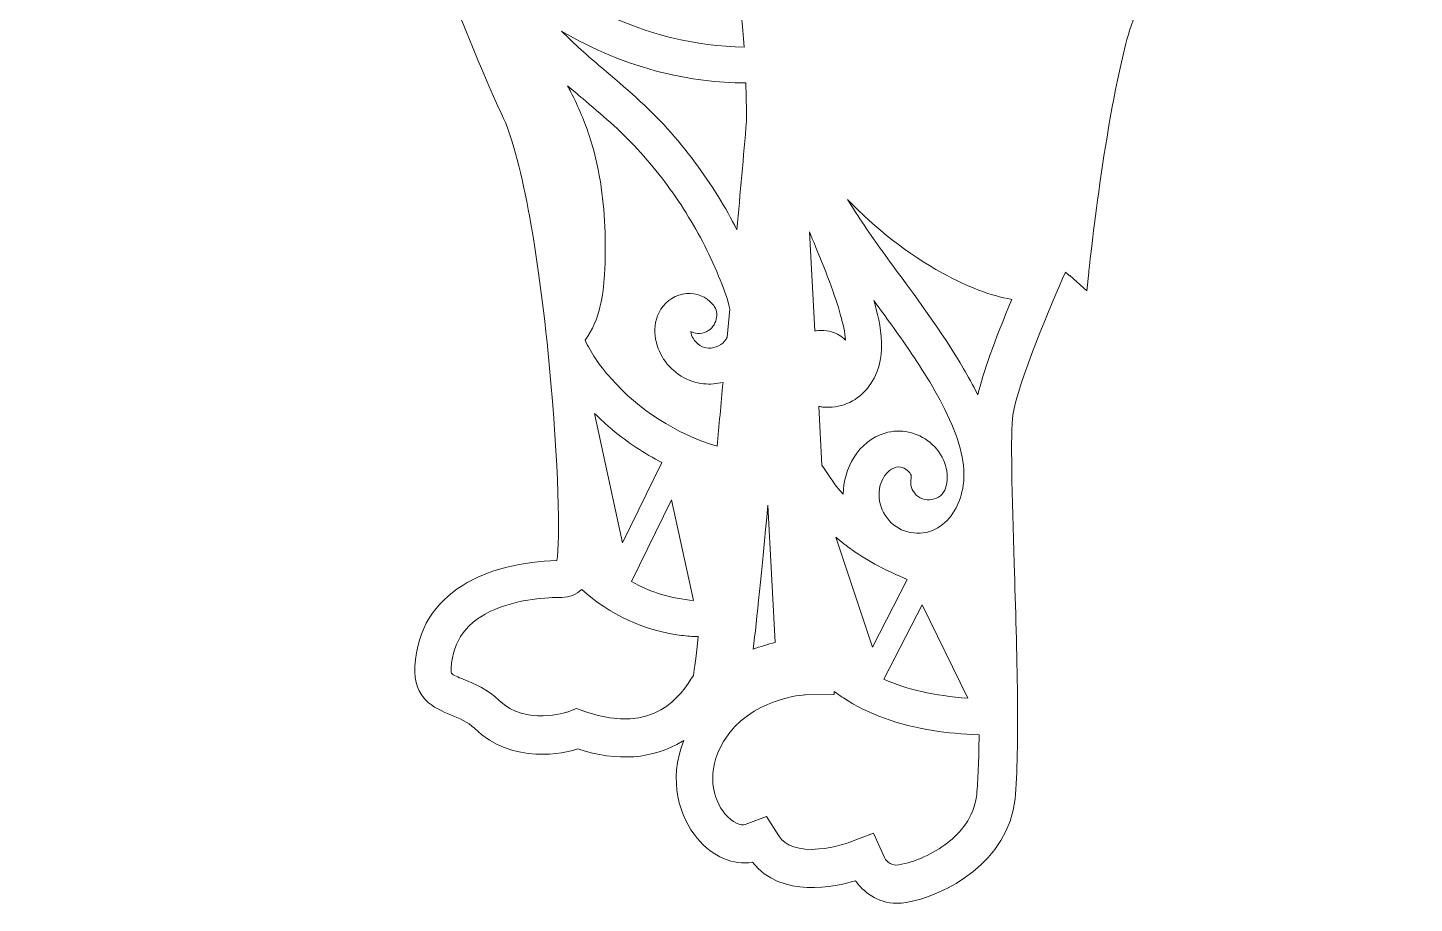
# Model space of a CAD drawing. Header units: millimetres. Extents: x -1097 to 2242, y 80 to 623.
# Drawn here: x 592.5 to 814.7, y 89.3 to 229.6 of the extents above; entities that cross this region are included whole.
import ezdxf

# ---------------------------------------------------------------- set-up
doc = ezdxf.new("R2010")
doc.units = ezdxf.units.MM
doc.header["$MEASUREMENT"] = 0
doc.layers.add('Layer 5', color=7, linetype='Continuous')

msp = doc.modelspace()

# ---------------------------------------------------------------- linework, layer by layer
at = {"layer": 'Layer 5', "lineweight": 0}
for points, knots in [([(1107.17, 281.55), (1107.17, 281.55), (1103.16, 279.67), (1103.16, 279.67), (1103.01, 279.6), (1088.28, 272.71), (1069.85, 267.82), (1052.98, 263.34), (1029.47, 259.66), (1013.25, 267.52), (996.35, 275.71), (987.84, 293.66), (979.6, 311.01), (972.42, 326.14), (965, 341.79), (952.01, 351.15), (933.94, 364.18), (910.05, 367.84), (884.75, 371.72), (870.87, 373.85), (856.53, 376.05), (842.23, 379.88), (811.56, 388.11), (789.65, 400.74), (781.07, 406.21), (780.58, 406.88), (780.15, 407.58), (779.76, 408.32), (779.76, 408.32), (783.7, 411.01), (783.7, 411.01), (783.7, 411.01), (781.63, 412.2), (781.63, 412.2), (768.2, 419.9), (760.38, 432.56), (755.96, 443.05), (755.96, 443.05), (754.98, 445.46), (754.98, 445.46), (754.77, 446.01), (754.57, 446.55), (754.37, 447.08), (751.31, 455.5), (749.99, 462.98), (749.47, 466.81), (754.05, 464.55), (763.27, 460.13), (766.31, 459.72), (768.2, 459.47), (769.72, 459.9), (770.83, 461), (772.93, 463.08), (773.43, 467.48), (772.45, 475.27), (771.16, 485.63), (760.84, 496.07), (754.68, 502.3), (753.49, 503.51), (752.46, 504.55), (751.76, 505.33), (750.29, 506.98), (750.77, 510.97), (751.38, 516.03), (752.2, 522.83), (753.23, 531.3), (750.6, 540.67), (749.67, 543.99), (745.33, 547.82), (740.74, 551.87), (737.45, 554.77), (733.72, 558.06), (733.25, 559.75), (732.81, 561.34), (734.48, 569.57), (735.82, 576.18), (739.31, 593.43), (739.97, 598.67), (737.62, 600.12), (733.22, 602.83), (716.17, 597.22), (712.19, 595.69), (707.07, 593.72), (701.49, 583.89), (698.87, 577.82), (698.87, 577.82), (695.86, 586.68), (695.86, 586.68), (695.86, 586.68), (695.3, 586.96), (695.3, 586.96), (694.86, 587.18), (693, 587.86), (687.97, 587.1), (682.22, 586.24), (676.49, 578.62), (673.37, 567.69), (671.9, 562.55), (671.66, 553.79), (671.42, 545.31), (671.18, 536.32), (670.92, 527.03), (669.21, 523.01), (668.63, 521.62), (668.33, 520.58), (668.08, 519.65), (666.81, 515.12), (665.89, 511.84), (625.88, 468.92), (614.83, 457.07), (606.47, 443.59), (601.02, 428.85), (596.66, 417.06), (594.14, 404.44), (593.54, 391.36), (592.52, 369.08), (597.34, 353.36), (597.54, 352.71), (597.54, 352.71), (598.8, 348.68), (598.8, 348.68), (598.8, 348.68), (601.12, 354.48), (601.12, 354.48), (603.72, 337.11), (611.7, 321.6), (618.3, 311.22), (626.26, 298.72), (633.76, 290.99), (634.08, 290.66), (634.08, 290.66), (635.93, 288.76), (635.93, 288.76), (635.93, 288.76), (637.4, 294.42), (637.4, 294.42), (643.27, 278.84), (662.19, 228.96), (668.5, 215.71), (671.48, 209.43), (674.25, 194.83), (676.09, 175.65), (677.63, 159.6), (677.83, 147.36), (677.32, 144.24), (666.55, 143.99), (655.18, 139.44), (654.56, 127.29), (654.29, 122.07), (657.62, 120.67), (660.29, 119.55), (661.64, 118.99), (663.03, 118.41), (664.11, 117.38), (670.33, 111.43), (678.52, 113.41), (680.67, 114.07), (687.03, 112), (692.67, 112.42), (697.43, 115.31), (697.5, 115.36), (697.58, 115.4), (697.65, 115.45), (695.06, 108.99), (697.02, 103.11), (699.8, 99.76), (702.27, 96.78), (705.63, 95.36), (708.64, 95.92), (713.26, 90.08), (721.96, 91.98), (725.18, 92.95), (726.35, 91.27), (728.58, 89.34), (731.82, 89.34), (732.29, 89.34), (732.79, 89.39), (733.3, 89.47), (739.51, 90.54), (749.73, 95.99), (750.73, 106.09), (751.51, 113.89), (751.03, 129.74), (750.6, 143.72), (750.28, 154.51), (749.97, 164.69), (750.39, 167.56), (751.16, 172.71), (756.64, 185.53), (758.81, 190.46), (759.04, 190.27), (759.26, 190.08), (759.48, 189.88), (759.5, 189.9), (759.52, 189.91), (759.54, 189.92), (759.54, 189.92), (762.25, 187.47), (762.25, 187.47), (762.25, 187.47), (762.54, 190.43), (762.54, 190.43), (762.57, 190.65), (764.81, 212.54), (768.45, 226.89), (769.6, 231.4), (771.22, 234.92), (772.88, 237.63), (773.09, 237.93), (773.29, 238.23), (773.5, 238.53), (773.48, 238.52), (773.46, 238.52), (773.44, 238.52), (773.95, 239.29), (774.46, 239.98), (774.95, 240.61), (775.48, 241.15), (776, 241.75), (776.5, 242.4), (777.99, 243.98), (779.2, 244.84), (779.66, 245.15), (779.66, 245.15), (812.12, 249.61), (812.12, 249.61), (814.64, 237.06), (824.34, 224.08), (840.98, 210.99), (856.02, 199.17), (870.79, 192.02), (870.93, 191.95), (876.76, 189.15), (882.44, 181.69), (881.98, 171.31), (881.6, 162.82), (857.82, 140.6), (848.18, 132.32), (835.2, 131.35), (828.08, 124.64), (825.75, 118.62), (824.18, 114.57), (824.61, 110.6), (826.89, 108.25), (829.2, 105.86), (836.83, 106.44), (839.74, 106.76), (846.32, 103.8), (852.18, 106.44), (854.41, 107.72), (855.69, 106.81), (857.97, 105.3), (859.47, 105.08), (861.14, 104.83), (862.66, 104.72), (864.05, 104.72), (874.69, 104.72), (877.81, 111.32), (879.76, 115.45), (880.28, 116.54), (880.72, 117.47), (881.15, 117.99), (882.69, 119.8), (893.59, 138.12), (902.81, 154.05), (906.59, 160.58), (912, 170.01), (916.31, 177.86), (922.54, 189.18), (922.6, 190.14), (922.65, 190.72), (922.84, 193.5), (921.51, 194.82), (918.59, 197.7), (916.69, 199.58), (914.09, 202.15), (910.39, 206.43), (904.47, 213.29), (904.83, 219.17), (905.67, 222.24), (906.15, 221.76), (906.64, 221.3), (907.13, 220.84), (913.19, 214.78), (924.52, 207.02), (936.4, 198.88), (948.82, 190.37), (961.67, 181.57), (966.07, 176.02), (969.65, 171.5), (970.96, 145.92), (970.46, 141.68), (970.16, 139.08), (968.59, 132.41), (960.69, 126.88), (957.66, 124.76), (955.65, 124.7), (953.31, 124.63), (950.33, 124.55), (946.95, 124.45), (941.75, 120.11), (938.37, 117.29), (935.83, 111.38), (937.61, 106.74), (938.82, 103.61), (942.36, 99.96), (952.44, 100.36), (961.95, 100.73), (966.54, 100.16), (969.89, 99.74), (971.08, 99.59), (972.11, 99.47), (973.16, 99.4), (978.32, 99.08), (985.87, 101.55), (990.13, 109.58), (992.58, 114.18), (997.05, 125.05), (1000.37, 133.35), (1003.67, 141.6), (1004.07, 150.82), (1001.49, 159.31), (1000.45, 162.74), (999.24, 166.35), (997.9, 170.03), (993.36, 182.45), (991.84, 213.67), (991.43, 224.92), (991.78, 224.66), (992.18, 224.39), (992.61, 224.11), (997.55, 220.94), (1006.22, 217.6), (1018.39, 214.17), (1033.8, 209.82), (1048.45, 213.98), (1058.03, 218.24), (1068.36, 222.82), (1075, 228.35), (1075.27, 228.59), (1075.27, 228.59), (1077.7, 230.63), (1077.7, 230.63), (1077.7, 230.63), (1072.37, 231.63), (1072.37, 231.63), (1086.23, 238.01), (1102.2, 256.86), (1102.96, 257.77), (1102.96, 257.77), (1105.58, 260.88), (1105.58, 260.88), (1105.58, 260.88), (1095.6, 259.22), (1095.6, 259.22), (1095.6, 259.22), (1107.17, 281.55), (1107.17, 281.55)], [0, 0, 0, 0, 1, 1, 1, 2, 2, 2, 3, 3, 3, 4, 4, 4, 5, 5, 5, 6, 6, 6, 7, 7, 7, 8, 8, 8, 9, 9, 9, 10, 10, 10, 11, 11, 11, 12, 12, 12, 13, 13, 13, 14, 14, 14, 15, 15, 15, 16, 16, 16, 17, 17, 17, 18, 18, 18, 19, 19, 19, 20, 20, 20, 21, 21, 21, 22, 22, 22, 23, 23, 23, 24, 24, 24, 25, 25, 25, 26, 26, 26, 27, 27, 27, 28, 28, 28, 29, 29, 29, 30, 30, 30, 31, 31, 31, 32, 32, 32, 33, 33, 33, 34, 34, 34, 35, 35, 35, 36, 36, 36, 37, 37, 37, 38, 38, 38, 39, 39, 39, 40, 40, 40, 41, 41, 41, 42, 42, 42, 43, 43, 43, 44, 44, 44, 45, 45, 45, 46, 46, 46, 47, 47, 47, 48, 48, 48, 49, 49, 49, 50, 50, 50, 51, 51, 51, 52, 52, 52, 53, 53, 53, 54, 54, 54, 55, 55, 55, 56, 56, 56, 57, 57, 57, 58, 58, 58, 59, 59, 59, 60, 60, 60, 61, 61, 61, 62, 62, 62, 63, 63, 63, 64, 64, 64, 65, 65, 65, 66, 66, 66, 67, 67, 67, 68, 68, 68, 69, 69, 69, 70, 70, 70, 71, 71, 71, 72, 72, 72, 73, 73, 73, 74, 74, 74, 75, 75, 75, 76, 76, 76, 77, 77, 77, 78, 78, 78, 79, 79, 79, 80, 80, 80, 81, 81, 81, 82, 82, 82, 83, 83, 83, 84, 84, 84, 85, 85, 85, 86, 86, 86, 87, 87, 87, 88, 88, 88, 89, 89, 89, 90, 90, 90, 91, 91, 91, 92, 92, 92, 93, 93, 93, 94, 94, 94, 95, 95, 95, 96, 96, 96, 97, 97, 97, 98, 98, 98, 99, 99, 99, 100, 100, 100, 101, 101, 101, 102, 102, 102, 103, 103, 103, 104, 104, 104, 105, 105, 105, 106, 106, 106, 107, 107, 107, 108, 108, 108, 109, 109, 109, 110, 110, 110, 111, 111, 111, 112, 112, 112, 113, 113, 113, 114, 114, 114, 115, 115, 115, 116, 116, 116, 117, 117, 117, 118, 118, 118, 119, 119, 119, 119]), ([(669.08, 243.28), (675.38, 239.88), (682.1, 238.66), (688.18, 239.91), (696.31, 241.57), (698.81, 246.34), (699.38, 247.77), (699.52, 248.11), (699.64, 248.46), (699.73, 248.81), (702.29, 246.51), (702.99, 245.1), (705.34, 239.13), (705.97, 237.52), (706.81, 234.04), (707.31, 226.54), (699.59, 226.63), (691.72, 228.55), (684.51, 232.11), (678.94, 234.87), (673.68, 238.68), (669.08, 243.28)], [0, 0, 0, 0, 1, 1, 1, 2, 2, 2, 3, 3, 3, 4, 4, 4, 5, 5, 5, 6, 6, 6, 7, 7, 7, 7]), ([(707.71, 214.64), (707.22, 209.01), (706.69, 203.11), (706.17, 197.25), (705.25, 199.05), (704.26, 200.83), (703.2, 202.55), (700.86, 206.36), (698.11, 210.03), (695.03, 213.45), (691.87, 216.95), (688.38, 219.96), (684.47, 223.24), (682.24, 225.12), (680.1, 227.07), (678.06, 229.08), (683.13, 226.11), (688.57, 223.86), (694.13, 222.47), (698.54, 221.37), (703.06, 220.8), (707.59, 220.78), (707.65, 218.84), (707.7, 216.78), (707.71, 214.64)], [0, 0, 0, 0, 1, 1, 1, 2, 2, 2, 3, 3, 3, 4, 4, 4, 5, 5, 5, 6, 6, 6, 7, 7, 7, 8, 8, 8, 8]), ([(686, 173.42), (684.02, 175.67), (682.69, 177.63), (681.84, 179.57), (684.24, 182.84), (684.76, 186.86), (684.95, 190.04), (685.25, 195.31), (685.02, 200.32), (684.28, 204.94), (683.85, 207.6), (683.25, 210.1), (682.49, 212.38), (681.76, 214.57), (680.8, 216.84), (679.55, 219.32), (679.38, 219.65), (679.21, 219.99), (679.03, 220.33), (679.84, 219.63), (680.65, 218.95), (681.45, 218.27), (682.92, 217.03), (684.44, 215.75), (685.89, 214.45), (688.89, 211.74), (691.66, 208.75), (694.13, 205.56), (696.6, 202.36), (698.8, 198.92), (700.68, 195.34), (701.59, 193.59), (702.45, 191.75), (703.23, 189.85), (703.91, 188.19), (704.68, 186.33), (705.01, 184.51), (705.01, 184.51), (704.61, 180.05), (704.61, 180.05), (704.55, 179.93), (704.49, 179.83), (704.42, 179.73), (703.83, 178.81), (702.75, 178.27), (701.62, 178.29), (700.64, 178.32), (699.69, 178.93), (699.13, 179.88), (698.95, 180.17), (698.82, 180.6), (698.79, 180.96), (699.71, 180.5), (700.79, 180.55), (701.67, 181.15), (702.34, 181.61), (702.81, 182.39), (702.91, 183.23), (703.01, 184.03), (702.78, 184.79), (702.26, 185.36), (701.2, 186.55), (699.68, 187.15), (698.09, 187.02), (696.42, 186.88), (694.88, 185.95), (693.98, 184.53), (692.24, 181.8), (693.13, 178.52), (694.41, 176.55), (695.87, 174.32), (698.27, 172.83), (700.83, 172.58), (701.88, 172.48), (702.93, 172.56), (703.94, 172.81), (703.62, 169.32), (703.3, 165.88), (702.98, 162.56), (696.42, 164.57), (690.43, 168.4), (686, 173.42)], [0, 0, 0, 0, 1, 1, 1, 2, 2, 2, 3, 3, 3, 4, 4, 4, 5, 5, 5, 6, 6, 6, 7, 7, 7, 8, 8, 8, 9, 9, 9, 10, 10, 10, 11, 11, 11, 12, 12, 12, 13, 13, 13, 14, 14, 14, 15, 15, 15, 16, 16, 16, 17, 17, 17, 18, 18, 18, 19, 19, 19, 20, 20, 20, 21, 21, 21, 22, 22, 22, 23, 23, 23, 24, 24, 24, 25, 25, 25, 26, 26, 26, 27, 27, 27, 27]), ([(744.75, 170.82), (743.97, 172.39), (743.17, 173.82), (742.49, 174.99), (739.53, 180.09), (736.02, 184.86), (732.63, 189.49), (730.61, 192.24), (728.52, 195.08), (726.59, 197.94), (725.6, 199.4), (724.71, 200.79), (723.89, 202.13), (728.37, 197.42), (733.55, 193.39), (739.1, 190.32), (743.12, 188.1), (746.76, 186.71), (750.21, 186.1), (747.45, 179.42), (745.62, 174.3), (744.75, 170.82)], [0, 0, 0, 0, 1, 1, 1, 2, 2, 2, 3, 3, 3, 4, 4, 4, 5, 5, 5, 6, 6, 6, 7, 7, 7, 7]), ([(721.32, 180.91), (720.8, 181.06), (720.25, 181.14), (719.7, 181.14), (719.35, 181.14), (719, 181.11), (718.65, 181.05), (718.65, 181.05), (717.8, 196.91), (717.8, 196.91), (718.04, 196.33), (718.28, 195.74), (718.52, 195.16), (719.36, 193.13), (720.22, 191.03), (721, 188.95), (721.74, 186.95), (722.33, 185.17), (722.79, 183.51), (723.14, 182.21), (723.49, 180.86), (723.58, 179.56), (722.98, 180.18), (722.21, 180.65), (721.32, 180.91)], [0, 0, 0, 0, 1, 1, 1, 2, 2, 2, 3, 3, 3, 4, 4, 4, 5, 5, 5, 6, 6, 6, 7, 7, 7, 8, 8, 8, 8]), ([(728.09, 185.93), (730.01, 183.31), (731.99, 180.61), (733.83, 177.9), (735.82, 174.97), (738.34, 171.08), (740.24, 166.88), (742.26, 162.44), (742.93, 158.92), (742.35, 155.82), (741.8, 152.83), (740.16, 150.38), (737.96, 149.27), (735.52, 148.04), (732.33, 148.64), (730.55, 150.68), (728.71, 152.77), (728.41, 155.84), (729.84, 157.81), (730.09, 158.15), (730.97, 159.26), (732.1, 159.27), (732.1, 159.27), (732.13, 159.27), (732.13, 159.27), (732.83, 159.26), (733.67, 158.73), (734, 158.09), (734.12, 157.87), (734.14, 157.68), (734.09, 157.44), (733.86, 156.44), (734.17, 155.44), (734.91, 154.76), (735.67, 154.06), (736.8, 153.8), (737.8, 154.12), (738.77, 154.42), (739.49, 155.21), (739.72, 156.22), (740.28, 158.73), (739.29, 161.39), (737.14, 163.16), (735.07, 164.85), (732.37, 165.43), (729.91, 164.69), (725.56, 163.4), (723.25, 158.93), (723.19, 154.87), (722.05, 156.14), (720.98, 157.62), (719.8, 159.55), (719.8, 159.55), (719.29, 168.96), (719.29, 168.96), (719.5, 168.92), (719.71, 168.88), (719.93, 168.86), (722.59, 168.56), (725.22, 169.64), (726.97, 171.74), (730.74, 176.27), (729.16, 182.35), (728.09, 185.93)], [0, 0, 0, 0, 1, 1, 1, 2, 2, 2, 3, 3, 3, 4, 4, 4, 5, 5, 5, 6, 6, 6, 7, 7, 7, 8, 8, 8, 9, 9, 9, 10, 10, 10, 11, 11, 11, 12, 12, 12, 13, 13, 13, 14, 14, 14, 15, 15, 15, 16, 16, 16, 17, 17, 17, 18, 18, 18, 19, 19, 19, 20, 20, 20, 21, 21, 21, 21]), ([(687.85, 147.11), (687.85, 147.11), (683.36, 167.84), (683.36, 167.84), (684.28, 166.91), (685.23, 166.03), (686.22, 165.21), (688.66, 163.18), (691.32, 161.41), (694.15, 159.95), (694.15, 159.95), (687.85, 147.11), (687.85, 147.11)], [0, 0, 0, 0, 1, 1, 1, 2, 2, 2, 3, 3, 3, 4, 4, 4, 4]), ([(695.66, 153.96), (695.66, 153.96), (699.2, 137.88), (699.2, 137.88), (695.72, 138.12), (692.32, 139.15), (689.26, 140.9), (689.26, 140.9), (695.66, 153.96), (695.66, 153.96)], [0, 0, 0, 0, 1, 1, 1, 2, 2, 2, 3, 3, 3, 3]), ([(712.3, 131.11), (711.1, 130.83), (709.93, 130.48), (708.79, 130.06), (709.33, 134.75), (710.1, 142.36), (711.13, 153.11), (711.13, 153.11), (712.3, 131.11), (712.3, 131.11)], [0, 0, 0, 0, 1, 1, 1, 2, 2, 2, 3, 3, 3, 3]), ([(727.87, 130.39), (727.87, 130.39), (722.02, 148), (722.02, 148), (722.85, 147.29), (723.73, 146.61), (724.64, 145.97), (727.25, 144.12), (730.21, 142.54), (733.45, 141.24), (733.45, 141.24), (727.87, 130.39), (727.87, 130.39)], [0, 0, 0, 0, 1, 1, 1, 2, 2, 2, 3, 3, 3, 4, 4, 4, 4]), ([(699.2, 125.86), (699.2, 125.86), (699.19, 125.85), (699.19, 125.85), (697.19, 122.72), (693.02, 116.22), (681.96, 120.02), (681.96, 120.02), (680.44, 120.54), (680.44, 120.54), (680.44, 120.54), (678.96, 119.99), (678.96, 119.99), (678.89, 119.96), (672.34, 117.75), (668.08, 121.82), (666.2, 123.62), (664.2, 124.46), (662.43, 125.19), (661.42, 125.62), (660.68, 125.93), (660.46, 126.16), (660.4, 126.22), (660.34, 126.34), (660.38, 127.09), (660.6, 131.44), (662.96, 134.58), (667.39, 136.44), (671.36, 138.11), (675.81, 138.35), (678.1, 138.35), (679.32, 138.35), (680.44, 138.8), (681.3, 139.62), (685.73, 135.58), (691.36, 132.99), (697.28, 132.27), (698.17, 132.16), (699.07, 132.09), (699.96, 132.07), (699.62, 128.97), (699.36, 126.88), (699.2, 125.86)], [0, 0, 0, 0, 1, 1, 1, 2, 2, 2, 3, 3, 3, 4, 4, 4, 5, 5, 5, 6, 6, 6, 7, 7, 7, 8, 8, 8, 9, 9, 9, 10, 10, 10, 11, 11, 11, 12, 12, 12, 13, 13, 13, 14, 14, 14, 14]), ([(735.85, 137.15), (735.85, 137.15), (743.17, 122.2), (743.17, 122.2), (737.81, 122.59), (733.38, 123.6), (729.72, 125.24), (729.72, 125.24), (735.85, 137.15), (735.85, 137.15)], [0, 0, 0, 0, 1, 1, 1, 2, 2, 2, 3, 3, 3, 3]), ([(744.59, 106.79), (744.22, 103.08), (741.83, 100.51), (739.89, 99.01), (737.63, 97.26), (734.72, 95.94), (732.11, 95.49), (730.58, 95.23), (729.9, 96.47), (729.8, 96.7), (729.8, 96.7), (728.06, 100.57), (728.06, 100.57), (728.06, 100.57), (724.11, 99.07), (724.11, 99.07), (724.09, 99.07), (721.83, 98.25), (719.27, 98.04), (716.1, 97.77), (713.95, 98.48), (712.88, 100.16), (712.88, 100.16), (710.93, 103.24), (710.93, 103.24), (710.93, 103.24), (707.51, 101.97), (707.51, 101.97), (706.82, 101.71), (705.47, 102.22), (704.24, 103.7), (702.32, 106.01), (701.11, 110.43), (704.02, 115.25), (708.25, 122.28), (717.02, 122.74), (717.09, 122.74), (717.09, 122.74), (721.76, 122.82), (721.76, 122.82), (721.76, 122.82), (721.73, 123.29), (721.73, 123.29), (722.22, 122.93), (722.72, 122.58), (723.23, 122.24), (727.18, 119.66), (732.02, 117.9), (737.62, 117.02), (739.88, 116.66), (742.24, 116.44), (744.97, 116.32), (744.94, 112.18), (744.81, 109.05), (744.59, 106.79)], [0, 0, 0, 0, 1, 1, 1, 2, 2, 2, 3, 3, 3, 4, 4, 4, 5, 5, 5, 6, 6, 6, 7, 7, 7, 8, 8, 8, 9, 9, 9, 10, 10, 10, 11, 11, 11, 12, 12, 12, 13, 13, 13, 14, 14, 14, 15, 15, 15, 16, 16, 16, 17, 17, 17, 18, 18, 18, 18])]:
    msp.add_open_spline(points, degree=3, knots=knots, dxfattribs=at)

doc.saveas('drawing.dxf')
